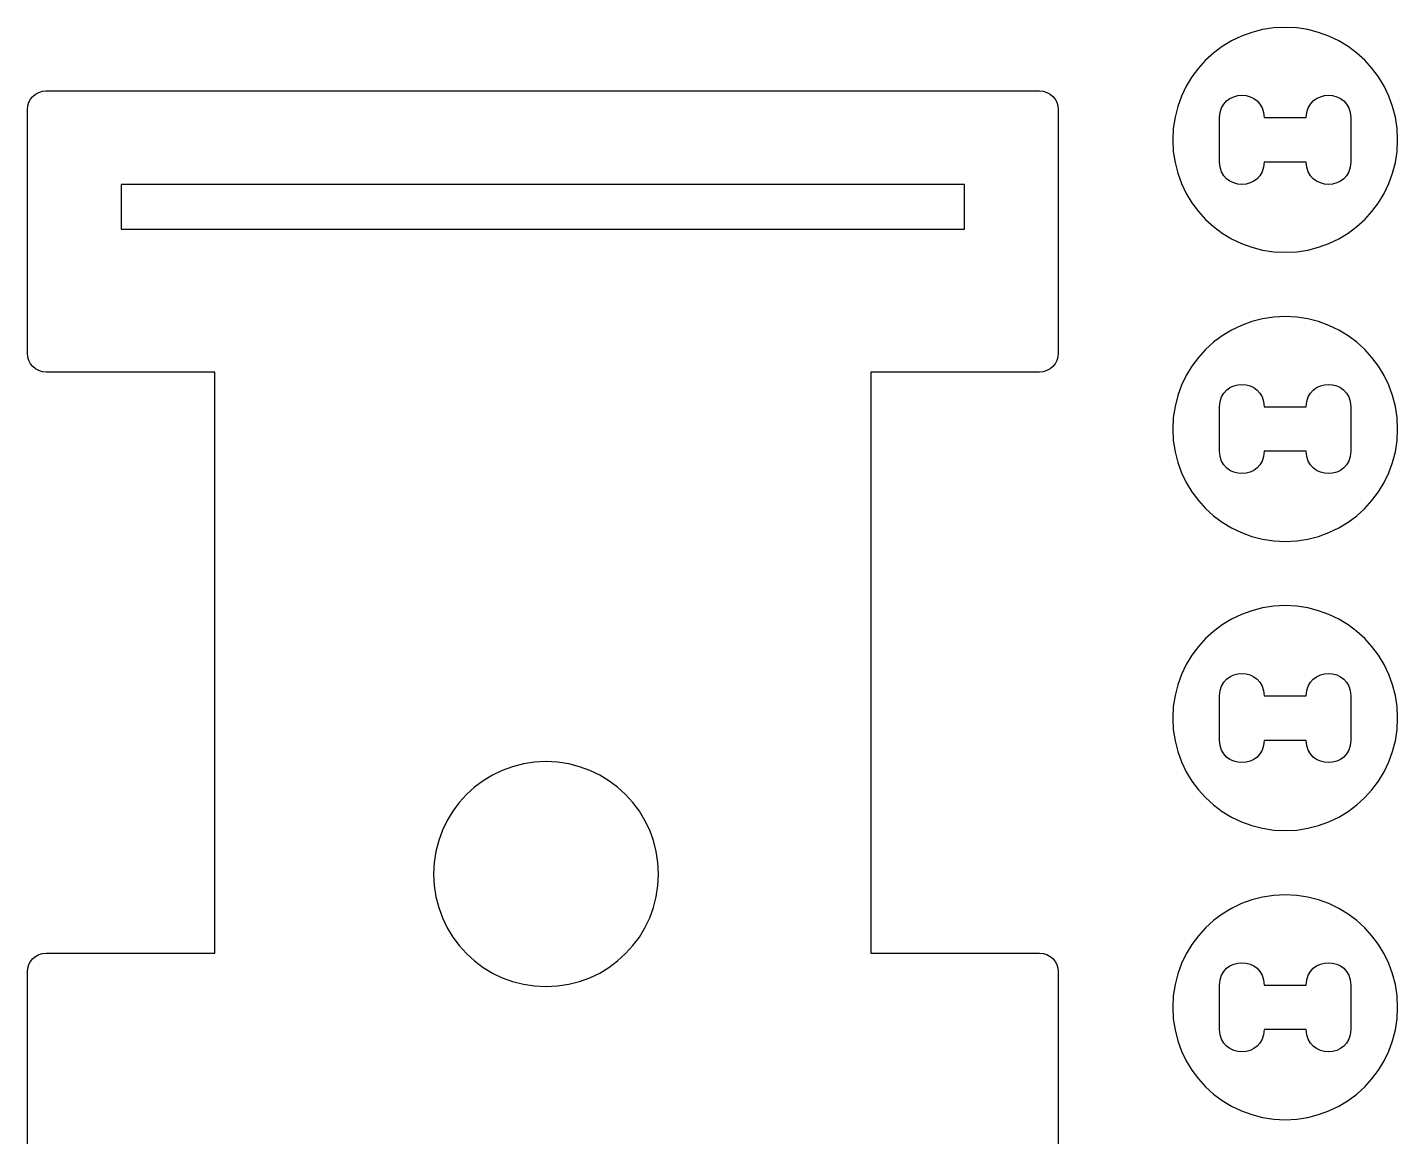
# Model space of a CAD drawing. Header units: inches. Extents: x 6 to 688, y -141 to 530.
# Drawn here: x 17.8 to 168.6, y 261.6 to 383.7 of the extents above; entities that cross this region are included whole.
import ezdxf

# ---------------------------------------------------------------- set-up
doc = ezdxf.new("R2010")
doc.units = ezdxf.units.IN
doc.header["$MEASUREMENT"] = 0
doc.layers.add('Capa 1', color=7, linetype='Continuous')

msp = doc.modelspace()

# ---------------------------------------------------------------- linework, layer by layer
at = {"layer": 'Capa 1'}
for points in [[(28.13, 361.47), (120.98, 361.47), (120.98, 366.37), (28.13, 366.37), (28.13, 361.47)], [(110.66, 281.77), (120.98, 281.77)]]:
    msp.add_lwpolyline(points, dxfattribs=at)
for points, knots in [([(168.65, 371.29), (168.65, 364.45), (163.1, 358.91), (156.27, 358.91), (149.43, 358.91), (143.89, 364.45), (143.89, 371.29), (143.89, 378.13), (149.43, 383.67), (156.27, 383.67), (163.1, 383.67), (168.65, 378.13), (168.65, 371.29)], [0, 0, 0, 0, 1, 1, 1, 2, 2, 2, 3, 3, 3, 4, 4, 4, 4]), ([(17.81, 146.36), (17.81, 145.22), (18.73, 144.3), (19.87, 144.3), (19.87, 144.3), (53.14, 144.3), (53.14, 144.3), (53.14, 144.3), (53.14, 186.85), (53.14, 186.85), (53.14, 186.85), (58.05, 186.85), (58.05, 186.85), (58.05, 186.85), (58.05, 144.3), (58.05, 144.3), (58.05, 144.3), (91.06, 144.3), (91.06, 144.3), (91.06, 144.3), (91.06, 186.85), (91.06, 186.85), (91.06, 186.85), (95.96, 186.85), (95.96, 186.85), (95.96, 186.85), (95.96, 144.3), (95.96, 144.3), (95.96, 144.3), (129.23, 144.3), (129.23, 144.3), (130.37, 144.3), (131.29, 145.22), (131.29, 146.36), (131.29, 146.36), (131.29, 279.7), (131.29, 279.7), (131.29, 280.84), (130.37, 281.77), (129.23, 281.77), (129.23, 281.77), (110.66, 281.77), (110.66, 281.77), (110.66, 281.77), (110.66, 345.73), (110.66, 345.73), (110.66, 345.73), (129.23, 345.73), (129.23, 345.73), (130.37, 345.73), (131.29, 346.66), (131.29, 347.8), (131.29, 347.8), (131.29, 374.62), (131.29, 374.62), (131.29, 375.76), (130.37, 376.68), (129.23, 376.68), (129.23, 376.68), (19.87, 376.68), (19.87, 376.68), (18.73, 376.68), (17.81, 375.76), (17.81, 374.62), (17.81, 374.62), (17.81, 347.8), (17.81, 347.8), (17.81, 346.66), (18.73, 345.73), (19.87, 345.73), (19.87, 345.73), (38.44, 345.73), (38.44, 345.73), (38.44, 345.73), (38.44, 281.77), (38.44, 281.77), (38.44, 281.77), (19.87, 281.77), (19.87, 281.77), (18.73, 281.77), (17.81, 280.84), (17.81, 279.7), (17.81, 279.7), (17.81, 146.36), (17.81, 146.36)], [0, 0, 0, 0, 1, 1, 1, 2, 2, 2, 3, 3, 3, 4, 4, 4, 5, 5, 5, 6, 6, 6, 7, 7, 7, 8, 8, 8, 9, 9, 9, 10, 10, 10, 11, 11, 11, 12, 12, 12, 13, 13, 13, 14, 14, 14, 15, 15, 15, 16, 16, 16, 17, 17, 17, 18, 18, 18, 19, 19, 19, 20, 20, 20, 21, 21, 21, 22, 22, 22, 23, 23, 23, 24, 24, 24, 25, 25, 25, 26, 26, 26, 27, 27, 27, 28, 28, 28, 28]), ([(149.05, 368.84), (149.05, 365.57), (153.95, 365.57), (153.95, 368.84), (153.95, 368.84), (158.59, 368.84), (158.59, 368.84), (158.59, 365.57), (163.49, 365.57), (163.49, 368.84), (163.49, 368.84), (163.49, 373.74), (163.49, 373.74), (163.49, 377.01), (158.59, 377.01), (158.59, 373.74), (158.59, 373.74), (153.95, 373.74), (153.95, 373.74), (153.95, 377.01), (149.05, 377.01), (149.05, 373.74), (149.05, 373.74), (149.05, 368.84), (149.05, 368.84)], [0, 0, 0, 0, 1, 1, 1, 2, 2, 2, 3, 3, 3, 4, 4, 4, 5, 5, 5, 6, 6, 6, 7, 7, 7, 8, 8, 8, 8]), ([(168.65, 339.46), (168.65, 332.63), (163.1, 327.09), (156.27, 327.09), (149.43, 327.09), (143.89, 332.63), (143.89, 339.46), (143.89, 346.3), (149.43, 351.84), (156.27, 351.84), (163.1, 351.84), (168.65, 346.3), (168.65, 339.46)], [0, 0, 0, 0, 1, 1, 1, 2, 2, 2, 3, 3, 3, 4, 4, 4, 4]), ([(149.05, 337.01), (149.05, 333.75), (153.95, 333.75), (153.95, 337.01), (153.95, 337.01), (158.59, 337.01), (158.59, 337.01), (158.59, 333.75), (163.49, 333.75), (163.49, 337.01), (163.49, 337.01), (163.49, 341.92), (163.49, 341.92), (163.49, 345.18), (158.59, 345.18), (158.59, 341.92), (158.59, 341.92), (153.95, 341.92), (153.95, 341.92), (153.95, 345.18), (149.05, 345.18), (149.05, 341.92), (149.05, 341.92), (149.05, 337.01), (149.05, 337.01)], [0, 0, 0, 0, 1, 1, 1, 2, 2, 2, 3, 3, 3, 4, 4, 4, 5, 5, 5, 6, 6, 6, 7, 7, 7, 8, 8, 8, 8]), ([(168.65, 307.64), (168.65, 300.8), (163.1, 295.26), (156.27, 295.26), (149.43, 295.26), (143.89, 300.8), (143.89, 307.64), (143.89, 314.47), (149.43, 320.02), (156.27, 320.02), (163.1, 320.02), (168.65, 314.47), (168.65, 307.64)], [0, 0, 0, 0, 1, 1, 1, 2, 2, 2, 3, 3, 3, 4, 4, 4, 4]), ([(149.05, 305.19), (149.05, 301.92), (153.95, 301.92), (153.95, 305.19), (153.95, 305.19), (158.59, 305.19), (158.59, 305.19), (158.59, 301.92), (163.49, 301.92), (163.49, 305.19), (163.49, 305.19), (163.49, 310.09), (163.49, 310.09), (163.49, 313.36), (158.59, 313.36), (158.59, 310.09), (158.59, 310.09), (153.95, 310.09), (153.95, 310.09), (153.95, 313.36), (149.05, 313.36), (149.05, 310.09), (149.05, 310.09), (149.05, 305.19), (149.05, 305.19)], [0, 0, 0, 0, 1, 1, 1, 2, 2, 2, 3, 3, 3, 4, 4, 4, 5, 5, 5, 6, 6, 6, 7, 7, 7, 8, 8, 8, 8]), ([(87.29, 290.47), (87.29, 283.63), (81.75, 278.09), (74.91, 278.09), (68.07, 278.09), (62.53, 283.63), (62.53, 290.47), (62.53, 297.31), (68.07, 302.85), (74.91, 302.85), (81.75, 302.85), (87.29, 297.31), (87.29, 290.47)], [0, 0, 0, 0, 1, 1, 1, 2, 2, 2, 3, 3, 3, 4, 4, 4, 4]), ([(168.65, 275.81), (168.65, 268.98), (163.1, 263.44), (156.27, 263.44), (149.43, 263.44), (143.89, 268.98), (143.89, 275.81), (143.89, 282.65), (149.43, 288.19), (156.27, 288.19), (163.1, 288.19), (168.65, 282.65), (168.65, 275.81)], [0, 0, 0, 0, 1, 1, 1, 2, 2, 2, 3, 3, 3, 4, 4, 4, 4]), ([(149.05, 273.36), (149.05, 270.1), (153.95, 270.1), (153.95, 273.36), (153.95, 273.36), (158.59, 273.36), (158.59, 273.36), (158.59, 270.1), (163.49, 270.1), (163.49, 273.36), (163.49, 273.36), (163.49, 278.26), (163.49, 278.26), (163.49, 281.53), (158.59, 281.53), (158.59, 278.26), (158.59, 278.26), (153.95, 278.26), (153.95, 278.26), (153.95, 281.53), (149.05, 281.53), (149.05, 278.26), (149.05, 278.26), (149.05, 273.36), (149.05, 273.36)], [0, 0, 0, 0, 1, 1, 1, 2, 2, 2, 3, 3, 3, 4, 4, 4, 5, 5, 5, 6, 6, 6, 7, 7, 7, 8, 8, 8, 8])]:
    msp.add_open_spline(points, degree=3, knots=knots, dxfattribs=at)

doc.saveas('drawing.dxf')
